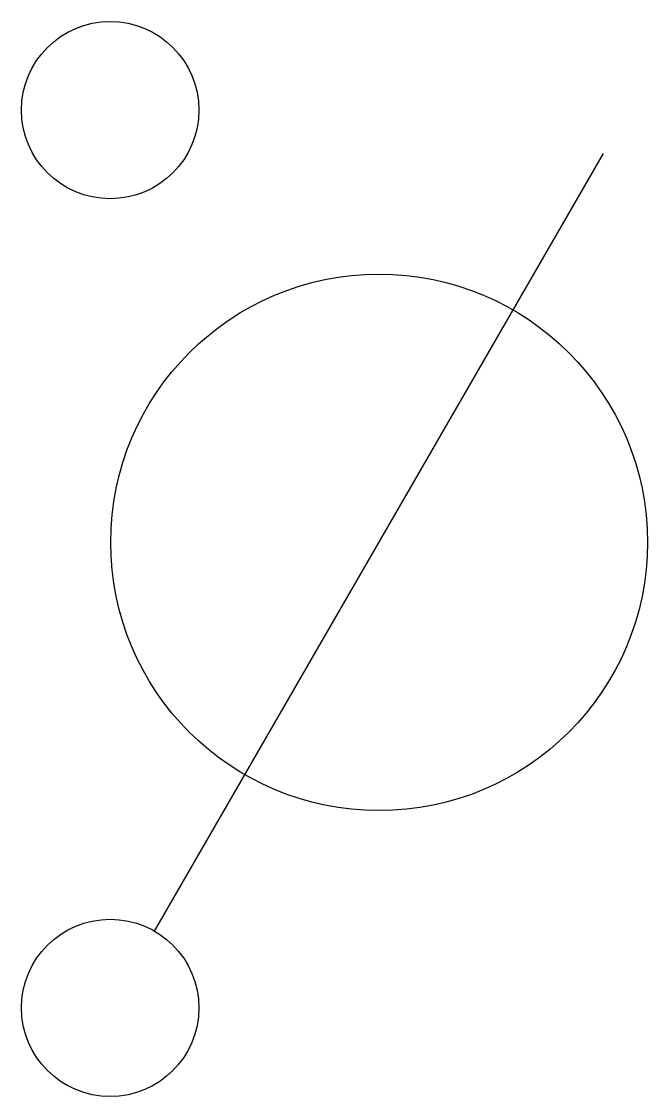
# Model space of a CAD drawing. Header units: millimetres. Extents: x 2172.16 to 2177.34, y 1559.59 to 1568.49.
import ezdxf

# ---------------------------------------------------------------- set-up
doc = ezdxf.new("R2010")
doc.units = ezdxf.units.MM
doc.layers.add('OCJ-ESQ UNI-CORREGIDOS IDO.br$0$01-ELE-APARATOS', color=170, linetype='Continuous')

# ---------------------------------------------------------------- blocks, each defined once
blk = doc.blocks.new('celda_media_tension')
at = {"layer": 'OCJ-ESQ UNI-CORREGIDOS IDO.br$0$01-ELE-APARATOS'}
blk.add_line((3763.9272, 1149.0114), (3767.6413, 1155.4444), dxfattribs=at)
blk.add_line((3763.9272, 1149.0114), (3767.6413, 1155.4444), dxfattribs=at)
for centre, radius in [((3763.5606, 1155.8045), 0.7333), ((3763.5606, 1155.8045), 0.7333), ((3765.7842, 1152.2279), 2.2196), ((3765.7842, 1152.2279), 2.2196), ((3763.5606, 1148.3763), 0.7333), ((3763.5606, 1148.3763), 0.7333)]:
    blk.add_circle(centre, radius, dxfattribs=at)

msp = doc.modelspace()

# ---------------------------------------------------------------- block references
msp.add_blockref('celda_media_tension', (-1590.6649, 411.9513))

doc.saveas('drawing.dxf')
